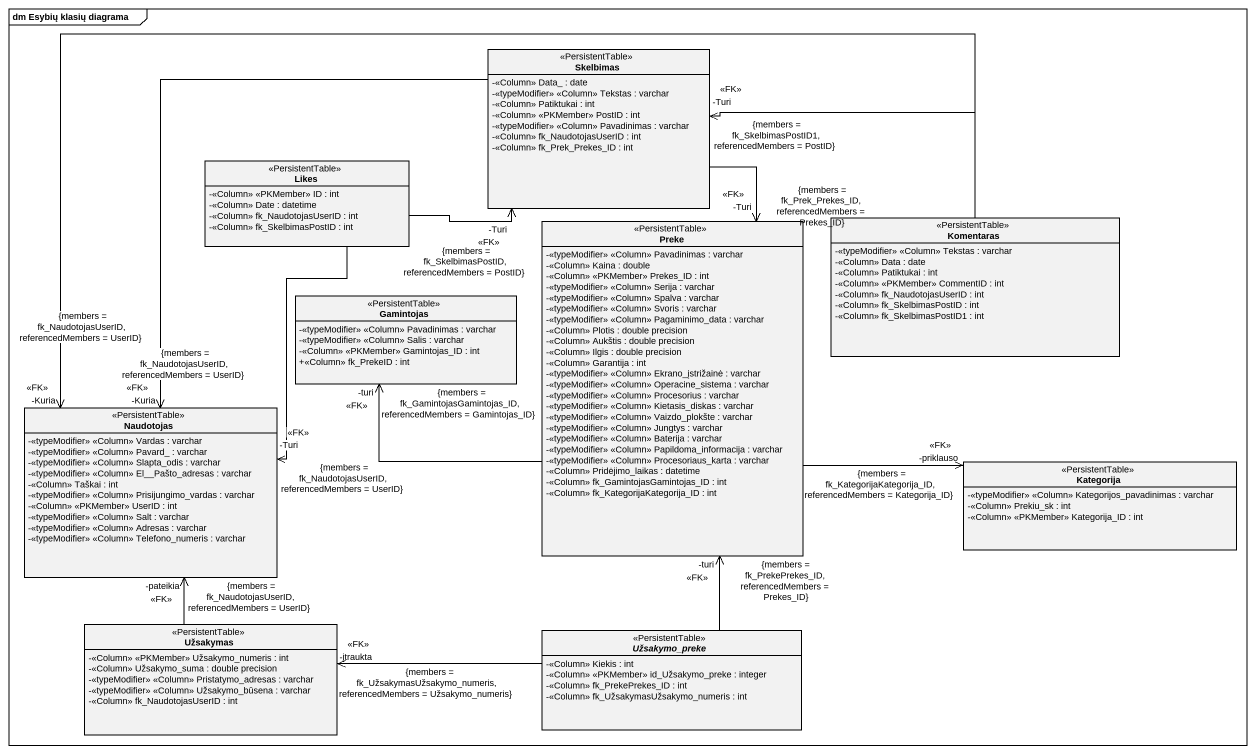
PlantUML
@startuml
mainframe dm Esybių klasių diagrama
hide circle
hide empty members
skinparam classAttributeIconSize 0
class Skelbimas <<PersistentTable>> {
  -<<Column>> Data_ : date
  -<<typeModifier>> <<Column>> Tekstas : varchar
  -<<Column>> Patiktukai : int
  -<<Column>> <<PKMember>> PostID : int
  -<<typeModifier>> <<Column>> Pavadinimas : varchar
  -<<Column>> fk_NaudotojasUserID : int
  -<<Column>> fk_Prek_Prekes_ID : int
}
class Likes <<PersistentTable>> {
  -<<Column>> <<PKMember>> ID : int
  -<<Column>> Date : datetime
  -<<Column>> fk_NaudotojasUserID : int
  -<<Column>> fk_SkelbimasPostID : int
}
class Preke <<PersistentTable>> {
  -<<typeModifier>> <<Column>> Pavadinimas : varchar
  -<<Column>> Kaina : double
  -<<Column>> <<PKMember>> Prekes_ID : int
  -<<typeModifier>> <<Column>> Serija : varchar
  -<<typeModifier>> <<Column>> Spalva : varchar
  -<<typeModifier>> <<Column>> Svoris : varchar
  -<<typeModifier>> <<Column>> Pagaminimo_data : varchar
  -<<Column>> Plotis : double precision
  -<<Column>> Aukštis : double precision
  -<<Column>> Ilgis : double precision
  -<<Column>> Garantija : int
  -<<typeModifier>> <<Column>> Ekrano_įstrižainė : varchar
  -<<typeModifier>> <<Column>> Operacine_sistema : varchar
  -<<typeModifier>> <<Column>> Procesorius : varchar
  -<<typeModifier>> <<Column>> Kietasis_diskas : varchar
  -<<typeModifier>> <<Column>> Vaizdo_plokšte : varchar
  -<<typeModifier>> <<Column>> Jungtys : varchar
  -<<typeModifier>> <<Column>> Baterija : varchar
  -<<typeModifier>> <<Column>> Papildoma_informacija : varchar
  -<<typeModifier>> <<Column>> Procesoriaus_karta : varchar
  -<<Column>> Pridėjimo_laikas : datetime
  -<<Column>> fk_GamintojasGamintojas_ID : int
  -<<Column>> fk_KategorijaKategorija_ID : int
}
class Komentaras <<PersistentTable>> {
  -<<typeModifier>> <<Column>> Tekstas : varchar
  -<<Column>> Data : date
  -<<Column>> Patiktukai : int
  -<<Column>> <<PKMember>> CommentID : int
  -<<Column>> fk_NaudotojasUserID : int
  -<<Column>> fk_SkelbimasPostID : int
  -<<Column>> fk_SkelbimasPostID1 : int
}
class Gamintojas <<PersistentTable>> {
  -<<typeModifier>> <<Column>> Pavadinimas : varchar
  -<<typeModifier>> <<Column>> Salis : varchar
  -<<Column>> <<PKMember>> Gamintojas_ID : int
  +<<Column>> fk_PrekeID : int
}
class Naudotojas <<PersistentTable>> {
  -<<typeModifier>> <<Column>> Vardas : varchar
  -<<typeModifier>> <<Column>> Pavard_ : varchar
  -<<typeModifier>> <<Column>> Slapta_odis : varchar
  -<<typeModifier>> <<Column>> El__Pašto_adresas : varchar
  -<<Column>> Taškai : int
  -<<typeModifier>> <<Column>> Prisijungimo_vardas : varchar
  -<<Column>> <<PKMember>> UserID : int
  -<<typeModifier>> <<Column>> Salt : varchar
  -<<typeModifier>> <<Column>> Adresas : varchar
  -<<typeModifier>> <<Column>> Telefono_numeris : varchar
}
class Kategorija <<PersistentTable>> {
  -<<typeModifier>> <<Column>> Kategorijos_pavadinimas : varchar
  -<<Column>> Prekiu_sk : int
  -<<Column>> <<PKMember>> Kategorija_ID : int
}
class Užsakymas <<PersistentTable>> {
  -<<Column>> <<PKMember>> Užsakymo_numeris : int
  -<<Column>> Užsakymo_suma : double precision
  -<<typeModifier>> <<Column>> Pristatymo_adresas : varchar
  -<<typeModifier>> <<Column>> Užsakymo_būsena : varchar
  -<<Column>> fk_NaudotojasUserID : int
}
abstract class Užsakymo_preke <<PersistentTable>> {
  -<<Column>> Kiekis : int
  -<<Column>> <<PKMember>> id_Užsakymo_preke : integer
  -<<Column>> fk_PrekePrekes_ID : int
  -<<Column>> fk_UžsakymasUžsakymo_numeris : int
}
Skelbimas --> "-Turi\n<<FK>>\n{members = fk_Prek_Prekes_ID, referencedMembers = Prekes_ID}" Preke
Skelbimas --> "-Kuria\n<<FK>>\n{members = fk_NaudotojasUserID, referencedMembers = UserID}" Naudotojas
Likes -right-> "-Turi\n<<FK>>\n{members = fk_SkelbimasPostID, referencedMembers = PostID}" Skelbimas
Likes --> "-Turi\n<<FK>>\n{members = fk_NaudotojasUserID, referencedMembers = UserID}" Naudotojas
Preke -left-> "-turi\n<<FK>>\n{members = fk_GamintojasGamintojas_ID, referencedMembers = Gamintojas_ID}" Gamintojas
Preke -right-> "-priklauso\n<<FK>>\n{members = fk_KategorijaKategorija_ID, referencedMembers = Kategorija_ID}" Kategorija
Komentaras -left-> "-Turi\n<<FK>>\n{members = fk_SkelbimasPostID1, referencedMembers = PostID}" Skelbimas
Komentaras -left-> "-Kuria\n<<FK>>\n{members = fk_NaudotojasUserID, referencedMembers = UserID}" Naudotojas
Užsakymas -up-> "-pateikia\n<<FK>>\n{members = fk_NaudotojasUserID, referencedMembers = UserID}" Naudotojas
Užsakymo_preke -up-> "-turi\n<<FK>>\n{members = fk_PrekePrekes_ID, referencedMembers = Prekes_ID}" Preke
Užsakymo_preke -left-> "-įtraukta\n<<FK>>\n{members = fk_UžsakymasUžsakymo_numeris, referencedMembers = Užsakymo_numeris}" Užsakymas
@enduml
